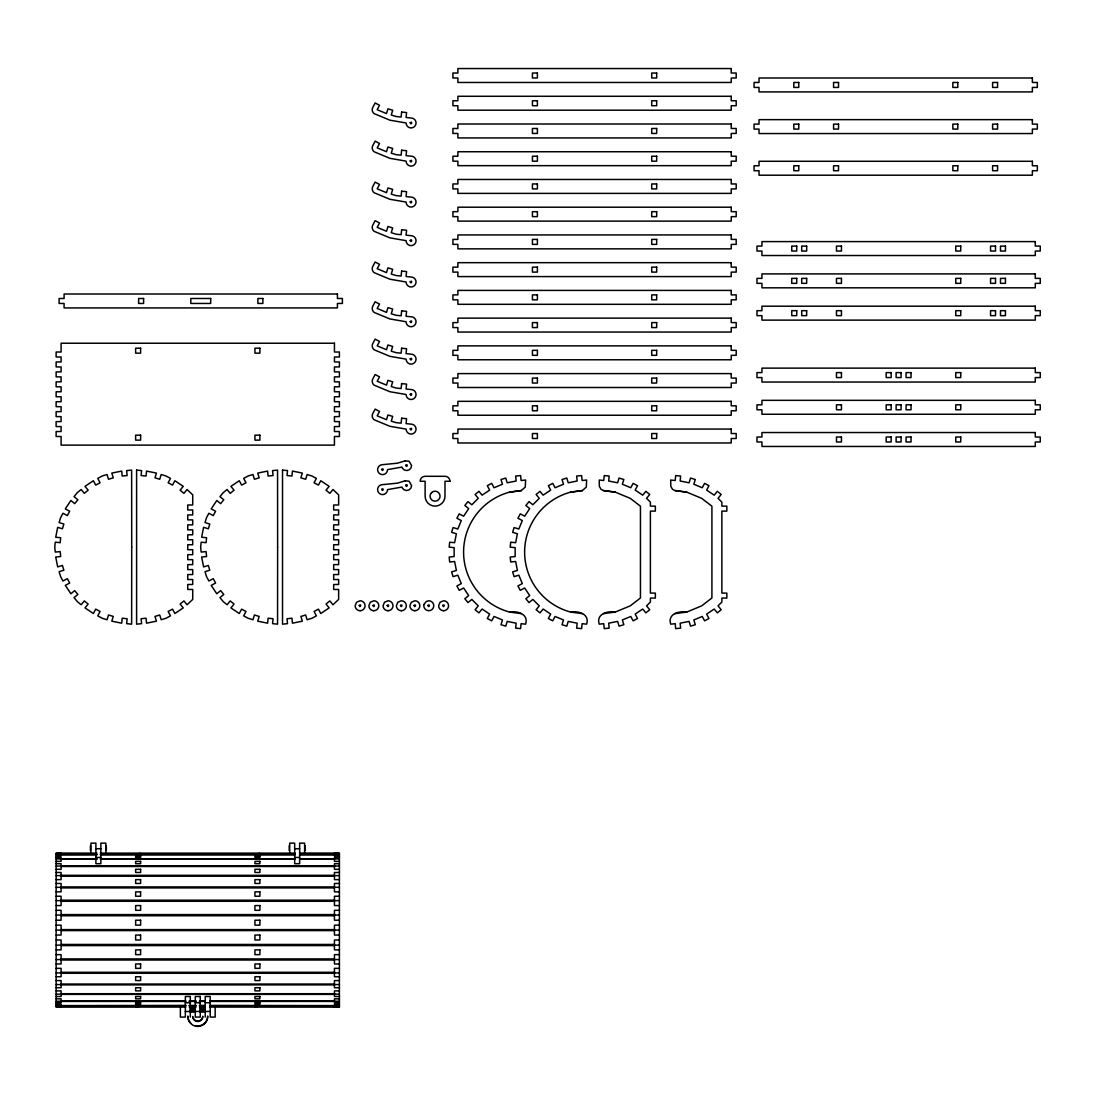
<?xml version="1.0" encoding="UTF-8"?>
<svg xmlns="http://www.w3.org/2000/svg" width="1095" height="1095" viewBox="0 0 1095 1095"><rect width="100%" height="100%" fill="white"/><g stroke="black" fill="none" stroke-linecap="round" stroke-linejoin="round"><path stroke-width="1.5" d="M615.239 612.064L630.214 605.863L640.452 597.993L640.452 506.191L630.214 498.334L615.239 492.134L603.482 490.56L601.059 489.314L599.348 486.385L599.239 480.034L603.742 480.513L604.235 475.572L609.176 476.051L608.683 481.006L617.621 482.799L619.058 478.05L623.821 479.487L622.371 484.25L630.788 487.74L633.129 483.36L637.509 485.701L635.168 490.095L642.724 495.159L645.886 491.326L649.718 494.475L646.57 498.321L650.389 502.153L650.389 506.136L655.357 506.136L655.357 511.105L650.389 511.105L650.389 593.093L655.357 593.093L655.357 598.062L650.389 598.062L650.389 602.045L646.57 605.877L649.718 609.723L645.886 612.871L642.724 609.039L635.168 614.103L637.509 618.497L633.129 620.838L630.788 616.458L622.371 619.948L623.821 624.711L619.058 626.148L617.621 621.399L608.683 623.192L609.176 628.147L604.235 628.626L603.742 623.685L599.239 624.164C595.899 614.117 607.438 610.613 615.239 612.064L603.482 613.638M686.702 612.064L701.676 605.863L711.914 597.993L711.914 506.191L701.676 498.334L686.702 492.134L674.944 490.56L672.522 489.314L670.811 486.385L670.701 480.034L675.204 480.513L675.697 475.572L680.638 476.051L680.159 481.006L689.083 482.799L690.521 478.05L695.284 479.487L693.847 484.25L702.251 487.74L704.591 483.36L708.971 485.701L706.631 490.095L714.2 495.159L717.348 491.326L721.194 494.475L718.033 498.321L721.865 502.153L721.865 506.136L726.834 506.136L726.834 511.105L721.865 511.105L721.865 593.093L726.834 593.093L726.834 598.062L721.865 598.062L721.865 602.045L718.033 605.877L721.194 609.723L717.348 612.871L714.2 609.039L706.631 614.103L708.971 618.497L704.591 620.838L702.251 616.458L693.847 619.948L695.284 624.711L690.521 626.148L689.083 621.399L680.159 623.192L680.638 628.147L675.697 628.626L675.204 623.685L670.701 624.164C667.361 614.117 678.914 610.613 686.702 612.064L674.944 613.638M521.343 490.56L525.285 487.042L525.586 480.034L521.083 480.513L520.59 475.572L515.649 476.051L516.142 481.006L507.204 482.799L505.767 478.05L501.004 479.487L502.454 484.25L494.037 487.74L491.696 483.36L487.316 485.701L489.657 490.095L482.101 495.159L478.939 491.326L475.107 494.475L478.255 498.321L471.836 504.768L467.989 501.62L464.827 505.466L468.674 508.614L463.637 516.197L459.243 513.856L456.902 518.236L461.282 520.577L457.82 528.995L453.07 527.557L451.619 532.321L456.382 533.758L454.617 542.696L449.675 542.203L449.183 547.158L454.138 547.637L454.138 556.561L449.183 557.04L449.675 561.995L454.617 561.502L456.382 570.44L451.619 571.877L453.07 576.641L457.82 575.19L461.282 583.621L456.902 585.962L459.243 590.342L463.637 588.001L468.674 595.584L464.827 598.732L467.989 602.578L471.836 599.43L478.255 605.877L475.107 609.723L478.939 612.871L482.101 609.039L489.657 614.103L487.316 618.497L491.696 620.838L494.037 616.458L502.454 619.948L501.004 624.711L505.767 626.148L507.204 621.399L516.142 623.192L515.649 628.147L520.59 628.626L521.083 623.685L525.586 624.164C528.926 614.117 517.387 610.613 509.586 612.064A62.086 62.086 0 0 1 509.586 492.134L521.343 490.56L509.586 492.134M582.376 490.56L586.318 487.042L586.619 480.034L582.116 480.513L581.623 475.572L576.682 476.051L577.161 481.006L568.237 482.799L566.799 478.05L562.036 479.487L563.487 484.25L555.069 487.74L552.729 483.36L548.349 485.701L550.689 490.095L543.134 495.159L539.972 491.326L536.126 494.475L539.287 498.321L532.854 504.768L529.022 501.62L525.86 505.466L529.706 508.614L524.656 516.197L520.276 513.856L517.935 518.236L522.315 520.577L518.852 528.995L514.089 527.557L512.652 532.321L517.401 533.758L515.649 542.696L510.708 542.203L510.215 547.158L515.156 547.637L515.156 556.561L510.215 557.04L510.708 561.995L515.649 561.502L517.401 570.44L512.652 571.877L514.089 576.641L518.852 575.19L522.315 583.621L517.935 585.962L520.276 590.342L524.656 588.001L529.706 595.584L525.86 598.732L529.022 602.578L532.854 599.43L539.287 605.877L536.126 609.723L539.972 612.871L543.134 609.039L550.689 614.103L548.349 618.497L552.729 620.838L555.069 616.458L563.487 619.948L562.036 624.711L566.799 626.148L568.237 621.399L577.161 623.192L576.682 628.147L581.623 628.626L582.116 623.685L586.619 624.164C589.959 614.117 578.406 610.613 570.618 612.064A62.086 62.086 0 0 1 570.618 492.134L582.376 490.56L570.618 492.134M360.022 610.709L360.104 610.709A4.969 4.969 0 0 0 365.073 605.74A4.969 4.969 0 0 0 360.104 600.772L356.587 602.223L355.136 605.74A4.969 4.969 0 0 0 360.104 610.709M373.737 610.709L373.819 610.709A4.969 4.969 0 0 0 378.788 605.74A4.969 4.969 0 0 0 373.819 600.772L370.302 602.223L368.851 605.74A4.969 4.969 0 0 0 373.819 610.709M387.945 610.709L388.027 610.709A4.969 4.969 0 0 0 392.995 605.74A4.969 4.969 0 0 0 388.027 600.772L384.523 602.223L383.058 605.74A4.969 4.969 0 0 0 388.027 610.709M401.263 610.709L401.345 610.709A4.969 4.969 0 0 0 406.327 605.74A4.969 4.969 0 0 0 401.345 600.772L397.841 602.223L396.376 605.74A4.969 4.969 0 0 0 401.345 610.709M414.786 610.709L414.868 610.709A4.969 4.969 0 0 0 419.837 605.74A4.969 4.969 0 0 0 414.868 600.772L411.35 602.223L409.9 605.74A4.969 4.969 0 0 0 414.868 610.709M443.516 610.709L443.598 610.709A4.969 4.969 0 0 0 448.567 605.74A4.969 4.969 0 0 0 443.598 600.772L440.08 602.223L438.63 605.74A4.969 4.969 0 0 0 443.598 610.709M95.895 848.748L100.863 848.748M294.678 848.748L299.647 848.748M96.976 853.128L56.132 853.073L56.132 1007.14L185.808 1007.071M100.398 853.128L295.144 853.128M299.647 853.073L339.409 853.073L339.409 1007.14L209.734 1007.071M56.132 853.566L61.101 853.073M339.409 853.566L334.44 853.073M56.132 854.059L61.101 854.059L61.101 856.044L56.132 856.044M339.409 854.059L334.44 854.059L334.44 856.044L339.409 856.044M56.132 854.552L96.976 854.497M100.398 854.497L295.144 854.497M300.276 854.497L339.409 854.552M61.101 854.757L96.976 854.757M100.398 854.757L295.144 854.757M300.276 854.757L334.44 854.757M56.132 857.495L61.101 857.495L61.101 861.368L56.132 861.368M95.895 857.453L100.863 857.453M294.678 857.453L299.647 857.453M339.409 857.495L334.44 857.495L334.44 861.368L339.409 861.368M56.132 858.932L96.976 858.795M100.398 858.795L295.144 858.795M300.276 858.795L339.409 858.932M61.101 859.26L96.976 859.26M100.398 859.26L295.144 859.26M300.276 859.26L334.44 859.26M56.132 863.709L61.101 863.709L61.101 869.32L56.132 869.32M339.409 863.709L334.44 863.709L334.44 869.32L339.409 869.32M61.101 865.816L334.44 865.816M56.132 866.049L61.101 866.049M334.44 866.049L339.409 866.049M61.101 866.487L334.44 866.487M56.132 872.482L61.101 872.482L61.101 879.627L56.132 879.627M339.409 872.482L334.44 872.482L334.44 879.627L339.409 879.627M61.101 875.316L334.44 875.316M56.132 875.63L61.101 875.63M334.44 875.63L339.409 875.63M61.101 876.164L334.44 876.164M56.132 883.46L61.101 883.46L61.101 891.864L56.132 891.864M339.409 883.46L334.44 883.46L334.44 891.864L339.409 891.864M61.101 886.923L334.44 886.923M56.132 887.306L61.101 887.306M334.44 887.306L339.409 887.306M61.101 887.908L334.44 887.908M56.132 896.244L61.101 896.244L61.101 905.565L56.132 905.565M339.409 896.244L334.44 896.244L334.44 905.565L339.409 905.565M61.101 900.186L334.44 900.186M56.132 900.624L61.101 900.624M334.44 900.624L339.409 900.624M61.101 901.281L334.44 901.281M56.132 910.315L61.101 910.315L61.101 920.211L56.132 920.211M339.409 910.315L334.44 910.315L334.44 920.211L339.409 920.211M61.101 914.599L334.44 914.599M56.132 915.078L61.101 915.078M334.44 915.078L339.409 915.078M61.101 915.762L334.44 915.762M56.132 925.152L61.101 925.152L61.101 935.048L56.132 935.048M339.409 925.152L334.44 925.152L334.44 935.048L339.409 935.048M61.101 929.614L334.44 929.614M56.132 930.107L339.409 930.107M61.101 930.599L334.44 930.599M56.132 939.989L61.101 939.989L61.101 949.885L56.132 949.885M339.409 939.989L334.44 939.989L334.44 949.885L339.409 949.885M61.101 944.451L334.44 944.451M56.132 945.136L61.101 945.136M334.44 945.136L339.409 945.136M61.101 945.601L334.44 945.601M56.132 954.648L61.101 954.648L61.101 963.97L56.132 963.97M339.409 954.648L334.44 954.648L334.44 963.97L339.409 963.97M61.101 958.919L334.44 958.919M56.132 959.576L61.101 959.576M334.44 959.576L339.409 959.576M61.101 960.014L334.44 960.014M56.132 968.35L61.101 968.35L61.101 976.74L56.132 976.74M339.409 968.35L334.44 968.35L334.44 976.74L339.409 976.74M61.101 972.292L334.44 972.292M56.132 972.894L61.101 972.894M334.44 972.894L339.409 972.894M61.101 973.277L334.44 973.277M56.132 980.586L61.101 980.586L61.101 987.731L56.132 987.731M339.409 980.586L334.44 980.586L334.44 987.731L339.409 987.731M61.101 984.035L334.44 984.035M56.132 984.569L61.101 984.569M334.44 984.569L339.409 984.569M61.101 984.884L334.44 984.884M56.132 990.879L61.101 990.879L61.101 996.491L56.132 996.491M339.409 990.879L334.44 990.879L334.44 996.491L339.409 996.491M61.101 993.712L334.44 993.712M56.132 994.15L61.101 994.15M334.44 994.15L339.409 994.15M61.101 994.383L334.44 994.383M56.132 998.832L61.101 998.832L61.101 1002.719L56.132 1002.719M339.409 998.832L334.44 998.832L334.44 1002.719L339.409 1002.719M61.101 1000.953L185.808 1000.953M189.23 1000.953L196.06 1000.953M199.482 1000.953L204.601 1000.953M209.734 1000.953L334.44 1000.953M56.132 1001.268L61.101 1001.268M334.44 1001.268L339.409 1001.268M61.101 1001.419L185.808 1001.419M189.23 1001.419L196.06 1001.419M199.482 1001.419L204.601 1001.419M209.734 1001.419L334.44 1001.419M185.342 1002.76L190.311 1002.76M195.28 1002.76L200.262 1002.76M205.23 1002.76L210.199 1002.76M56.132 1004.156L61.101 1004.156L61.101 1006.141L56.132 1006.141M339.409 1004.156L334.44 1004.156L334.44 1006.141L339.409 1006.141M56.132 1005.648L185.808 1005.456M189.23 1005.456L196.06 1005.456M199.482 1005.456L204.601 1005.456M209.734 1005.456L339.409 1005.648M61.101 1005.703L185.808 1005.703M189.23 1005.703L196.06 1005.703M199.482 1005.703L204.601 1005.703M209.734 1005.703L334.44 1005.703M56.132 1006.634L61.101 1007.14M339.409 1006.634L334.44 1007.14M189.23 1007.071L196.06 1007.071M199.482 1007.071L205.23 1007.14M190.311 1007.304L195.28 1007.304M200.262 1007.304L205.23 1007.304M190.311 1007.797L195.28 1007.797M200.262 1007.797L205.23 1007.797M190.311 1008.591L195.28 1008.591M200.262 1008.591L205.23 1008.591M190.311 1009.617L195.28 1009.617M200.262 1009.617L205.23 1009.617M190.311 1010.822L195.28 1010.822M200.262 1010.822L205.23 1010.822M185.342 1011.465L190.311 1011.465M195.28 1011.465L200.262 1011.465M205.23 1011.465L210.199 1011.465M190.311 1012.109L195.28 1012.109M200.262 1012.109L205.23 1012.109M686.702 492.134L674.944 490.56M615.239 492.134L603.482 490.56M570.618 612.064L582.376 613.638M509.586 612.064L521.343 613.638M305.122 845.696L305.122 850.473M304.615 854.168L304.615 843.136L299.647 843.136L299.647 863.709L294.678 863.709L294.678 843.136L289.71 843.136L289.71 854.168M289.217 845.696L289.217 850.473M215.167 1006.634L215.167 1017.077L210.199 1017.077L210.199 996.491L205.23 996.491L205.23 1017.077M190.311 1017.077L190.311 996.491L185.342 996.491L185.342 1017.077L180.374 1017.077L180.374 1006.634M106.325 845.696L106.325 850.473M105.832 854.168L105.832 843.136L100.863 843.136L100.863 863.709L95.895 863.709L95.895 843.136L90.926 843.136L90.926 854.168M90.42 845.696L90.42 850.473M202.739 1016.666A4.969 4.941 0 0 1 202.027 1019.116L201.206 1020.129A4.969 4.941 0 0 1 195.197 1020.786L194.185 1019.979A4.969 4.941 0 0 1 192.802 1016.447M202.739 1016.174A4.969 4.941 0 0 1 202.027 1018.637L201.206 1019.637A4.969 4.941 0 0 1 195.197 1020.307L194.185 1019.486A4.969 4.941 0 0 1 192.953 1017.255M207.708 1016.078A9.937 9.896 0 0 1 195.197 1025.632M190.749 1023.072A9.937 9.896 0 0 1 187.834 1016.078M207.708 1016.557A9.937 9.896 0 0 1 197.771 1026.453A9.937 9.896 0 0 1 187.834 1016.557M131.715 547.13L131.633 624.164L126.65 623.657L127.129 618.716L122.188 618.223L121.696 623.178L111.813 621.18L113.264 616.43L108.501 614.979L107.064 619.743L102.3 618.292L97.756 615.869L100.097 611.475L95.717 609.135L93.362 613.515L84.999 607.903L88.148 604.057L84.301 600.909L81.153 604.755L77.307 601.593L74.036 597.61L77.882 594.462L74.72 590.616L70.888 593.764L65.303 585.373L69.683 583.033L67.343 578.653L62.962 580.993L60.608 576.613L59.116 571.672L63.866 570.221L62.429 565.472L57.679 566.909L55.722 557.026L60.677 556.534L60.184 551.593L55.243 552.072L54.75 547.13L55.243 542.189L60.184 542.668L60.677 537.727L55.722 537.234L57.679 527.338L62.429 528.789L63.866 524.026L59.116 522.589L60.608 517.648L62.962 513.268L67.343 515.608L69.683 511.228L65.303 508.888L70.888 500.483L74.72 503.645L77.882 499.799L74.036 496.651L77.307 492.654L81.153 489.506L84.301 493.352L88.148 490.19L84.999 486.358L93.362 480.732L95.717 485.112L100.097 482.772L97.756 478.392L102.3 475.955L107.064 474.518L108.501 479.268L113.264 477.831L111.813 473.081L121.696 471.083L122.188 476.024L127.129 475.545L126.65 470.604L131.633 470.097L131.715 547.13M136.601 470.097L136.601 624.164L141.597 623.657L141.104 618.716L146.059 618.223L146.538 623.178L156.421 621.18L154.984 616.43L159.733 614.979L161.184 619.743L165.934 618.292L170.492 615.869L168.151 611.475L172.531 609.135L174.871 613.515L183.248 607.903L180.086 604.057L183.933 600.909L187.081 604.755L192.72 599.403L192.72 589.466L187.751 589.466L187.751 584.497L192.72 584.497L192.72 579.529L187.751 579.529L187.751 574.56L192.72 574.56L192.72 569.592L187.751 569.592L187.751 564.623L192.72 564.623L192.72 559.654L187.751 559.654L187.751 554.672L192.72 554.672L192.72 549.704L187.751 549.704L187.751 544.735L192.72 544.735L192.72 539.767L187.751 539.767L187.751 534.798L192.72 534.798L192.72 529.829L187.751 529.829L187.751 524.861L192.72 524.861L192.72 519.892L187.751 519.892L187.751 514.924L192.72 514.924L192.72 509.955L187.751 509.955L187.751 504.987L192.72 504.987L192.72 494.844L187.081 489.506L183.933 493.352L180.086 490.19L183.248 486.358L174.871 480.732L172.531 485.112L168.151 482.772L170.492 478.392L165.934 475.955L161.184 474.518L159.733 479.268L154.984 477.831L156.421 473.081L146.538 471.083L146.059 476.024L141.104 475.545L141.597 470.604L136.601 470.097M277.624 547.13L277.555 624.164L272.559 623.657L273.052 618.716L268.097 618.223L267.618 623.178L257.722 621.18L259.173 616.43L254.41 614.979L252.972 619.743L248.223 618.292L243.665 615.869L246.005 611.475L241.625 609.135L239.285 613.515L230.908 607.903L234.056 604.057L230.224 600.909L227.062 604.755L223.229 601.593L219.958 597.61L223.791 594.462L220.642 590.616L216.796 593.764L211.212 585.373L215.592 583.033L213.251 578.653L208.871 580.993L206.531 576.613L205.025 571.672L209.788 570.221L208.337 565.472L203.588 566.909L201.644 557.026L206.585 556.534L206.093 551.593L201.151 552.072L200.659 547.13L201.151 542.189L206.093 542.668L206.585 537.727L201.644 537.234L203.588 527.338L208.337 528.789L209.788 524.026L205.025 522.589L206.531 517.648L208.871 513.268L213.251 515.608L215.592 511.228L211.212 508.888L216.796 500.483L220.642 503.645L223.791 499.799L219.958 496.651L223.229 492.654L227.062 489.506L230.224 493.352L234.056 490.19L230.908 486.358L239.285 480.732L241.625 485.112L246.005 482.772L243.665 478.392L248.223 475.955L252.972 474.518L254.41 479.268L259.173 477.831L257.722 473.081L267.618 471.083L268.097 476.024L273.052 475.545L272.559 470.604L277.555 470.097L277.624 547.13M282.524 470.097L282.524 624.164L287.506 623.657L287.027 618.716L291.968 618.223L292.447 623.178L302.343 621.18L300.892 616.43L305.656 614.979L307.093 619.743L311.856 618.292L316.4 615.869L314.06 611.475L318.44 609.135L320.78 613.515L329.157 607.903L326.009 604.057L329.841 600.909L333.003 604.755L338.642 599.403L338.642 589.466L333.674 589.466L333.674 584.497L338.642 584.497L338.642 579.529L333.674 579.529L333.674 574.56L338.642 574.56L338.642 569.592L333.674 569.592L333.674 564.623L338.642 564.623L338.642 559.654L333.674 559.654L333.674 554.672L338.642 554.672L338.642 549.704L333.674 549.704L333.674 544.735L338.642 544.735L338.642 539.767L333.674 539.767L333.674 534.798L338.642 534.798L338.642 529.829L333.674 529.829L333.674 524.861L338.642 524.861L338.642 519.892L333.674 519.892L333.674 514.924L338.642 514.924L338.642 509.955L333.674 509.955L333.674 504.987L338.642 504.987L338.642 494.844L333.003 489.506L329.841 493.352L326.009 490.19L329.157 486.358L320.78 480.732L318.44 485.112L314.06 482.772L316.4 478.392L311.856 475.955L307.093 474.518L305.656 479.268L300.892 477.831L302.343 473.081L292.447 471.083L291.968 476.024L287.027 475.545L287.506 470.604L282.524 470.097M401.619 112.06L401.14 117.014L396.198 116.522L391.257 115.016L392.694 110.266L387.945 108.816L386.494 113.579L377.186 109.705L379.527 105.312L375.147 102.971L372.806 107.351A4.969 4.969 0 0 0 374.134 113.62L389.916 120.176L406.108 122.968A4.969 4.969 0 0 0 411.077 127.937A4.969 4.969 0 0 0 416.045 122.968A4.969 4.969 0 0 0 411.077 118L406.081 117.493L406.574 112.552L401.619 112.06M401.619 150.234L401.14 155.175L396.198 154.682L391.257 153.19L392.694 148.427L387.945 146.99L386.494 151.74L377.186 147.866L379.527 143.486L375.147 141.145L372.806 145.525A4.969 4.969 0 0 0 374.134 151.794L389.916 158.337L406.108 161.129A4.969 4.969 0 0 0 411.077 166.098A4.969 4.969 0 0 0 416.045 161.129A4.969 4.969 0 0 0 411.077 156.161L406.081 155.668L406.574 150.713L401.619 150.234M401.619 191.187L401.14 196.128L396.198 195.635L391.257 194.143L392.694 189.38L387.945 187.943L386.494 192.693L377.186 188.819L379.527 184.439L375.147 182.098L372.806 186.478A4.969 4.969 0 0 0 374.134 192.734L389.916 199.29L406.108 202.082A4.969 4.969 0 0 0 411.077 207.051A4.969 4.969 0 0 0 416.045 202.082A4.969 4.969 0 0 0 411.077 197.114L406.081 196.621L406.574 191.666L401.619 191.187M401.619 229.745L401.14 234.7L396.198 234.207L391.257 232.701L392.694 227.952L387.945 226.501L386.494 231.264L377.186 227.39L379.527 222.997L375.147 220.656L372.806 225.036A4.969 4.969 0 0 0 374.134 231.305L389.916 237.861L406.108 240.654A4.969 4.969 0 0 0 411.077 245.622A4.969 4.969 0 0 0 416.045 240.654A4.969 4.969 0 0 0 411.077 235.685L406.081 235.179L406.574 230.237L401.619 229.745M401.619 271.095L401.14 276.036L396.198 275.543L391.257 274.051L392.694 269.302L387.945 267.851L386.494 272.614L377.186 268.727L379.527 264.347L375.147 262.006L372.806 266.386A4.969 4.969 0 0 0 374.134 272.655L389.916 279.211L406.108 282.004A4.969 4.969 0 0 0 411.077 286.972A4.969 4.969 0 0 0 416.045 282.004A4.969 4.969 0 0 0 411.077 277.035L406.081 276.529L406.574 271.587L401.619 271.095M401.619 310.857L401.14 315.798L396.198 315.305L391.257 313.813L392.694 309.05L387.945 307.613L386.494 312.362L377.186 308.489L379.527 304.109L375.147 301.768L372.806 306.148A4.969 4.969 0 0 0 374.134 312.417L389.916 318.96L406.108 321.752A4.969 4.969 0 0 0 411.077 326.734A4.969 4.969 0 0 0 416.045 321.752A4.969 4.969 0 0 0 411.077 316.784L406.081 316.291L406.574 311.336L401.619 310.857M401.619 348.224L401.14 353.179L396.198 352.686L391.257 351.18L392.694 346.431L387.945 344.98L386.494 349.743L377.186 345.869L379.527 341.476L375.147 339.135L372.806 343.529A4.969 4.969 0 0 0 374.134 349.784L389.916 356.34L406.108 359.133A4.969 4.969 0 0 0 411.077 364.101A4.969 4.969 0 0 0 416.045 359.133A4.969 4.969 0 0 0 411.077 354.164L406.081 353.658L406.574 348.716L401.619 348.224M401.619 383.606L401.14 388.561L396.198 388.068L391.257 386.562L392.694 381.813L387.945 380.376L386.494 385.125L377.186 381.252L379.527 376.872L375.147 374.517L372.806 378.911A4.969 4.969 0 0 0 374.134 385.166L389.916 391.723L406.108 394.515A4.969 4.969 0 0 0 411.077 399.483A4.969 4.969 0 0 0 416.045 394.515A4.969 4.969 0 0 0 411.077 389.546L406.081 389.04L406.574 384.099L401.619 383.606M401.619 418.208L401.14 423.149L396.198 422.656L391.257 421.164L392.694 416.401L387.945 414.964L386.494 419.713L377.186 415.84L379.527 411.46L375.147 409.119L372.806 413.499A4.969 4.969 0 0 0 374.134 419.755L389.916 426.311L406.108 429.103A4.969 4.969 0 0 0 411.077 434.072A4.969 4.969 0 0 0 416.045 429.103A4.969 4.969 0 0 0 411.077 424.135L406.081 423.642L406.574 418.687L401.619 418.208M381.703 469.413C382.839 472.821 384.331 466.963 381.703 469.413M381.703 489.383C382.839 492.791 384.331 486.946 381.703 489.383M423.984 604.454L423.82 605.74A4.969 4.969 0 0 0 428.788 610.709L428.788 610.709A4.969 4.969 0 0 0 433.757 605.74A4.969 4.969 0 0 0 428.788 600.772L426.297 601.442L423.984 604.454M410.214 122.722C411.268 126.158 412.897 120.34 410.214 122.722M410.214 160.897C411.268 164.318 412.897 158.501 410.214 160.897M410.214 201.85C411.268 205.271 412.897 199.454 410.214 201.85M410.214 240.407C411.268 243.843 412.897 238.026 410.214 240.407M410.214 281.757C411.268 285.193 412.897 279.376 410.214 281.757M410.214 321.519C411.268 324.955 412.897 319.138 410.214 321.519M410.214 358.886C411.268 362.322 412.897 356.505 410.214 358.886M410.214 394.282C411.268 397.704 412.897 391.887 410.214 394.282M410.214 428.87C411.268 432.292 412.897 426.475 410.214 428.87M359.256 605.425C360.036 608.929 362.144 603.277 359.256 605.425M372.984 605.425C373.751 608.929 375.859 603.277 372.984 605.425M405.793 465.279C406.56 468.783 408.668 463.117 405.793 465.279M405.793 485.249C406.56 488.753 408.668 483.1 405.793 485.249M387.192 605.425C387.958 608.929 390.066 603.277 387.192 605.425M400.51 605.425C401.276 608.929 403.384 603.277 400.51 605.425M414.033 605.425C414.8 608.929 416.908 603.277 414.033 605.425M427.94 605.425C428.72 608.929 430.814 603.277 427.94 605.425M442.75 605.425C443.53 608.929 445.624 603.277 442.75 605.425M431.622 492.586L430.814 493.599A4.969 4.969 0 0 0 431.471 499.607L432.484 500.429A4.969 4.969 0 0 0 438.493 499.758L439.314 498.759A4.969 4.969 0 0 0 438.643 492.736L437.63 491.929A4.969 4.969 0 0 0 431.622 492.586M405.342 460.79L397.444 463.185L382.566 464.663A4.969 4.969 0 0 0 377.597 469.632A4.969 4.969 0 0 0 382.566 474.6A4.969 4.969 0 0 0 387.534 469.632L401.92 467.072L402.33 468.071A4.969 4.969 0 0 0 411.597 465.58L409.119 461.282L405.342 460.79M405.342 480.76L397.444 483.155L382.566 484.633A4.969 4.969 0 0 0 377.597 489.616A4.969 4.969 0 0 0 382.566 494.584A4.969 4.969 0 0 0 387.534 489.616L401.92 487.056L402.33 488.055A4.969 4.969 0 0 0 411.597 485.564L409.119 481.266L405.342 480.76M449.963 481.239L444.994 481.266L444.994 496.172A9.937 9.937 0 0 1 435.057 506.109A9.937 9.937 0 0 1 425.12 496.172L425.12 481.266L420.151 481.266A4.969 4.969 0 0 1 425.12 476.298L444.994 476.298A4.969 4.969 0 0 1 449.922 480.623L449.963 481.266M731.227 68.547L457.888 68.547L457.888 73.023L452.919 73.023L452.919 77.991L457.888 77.991L457.888 82.467L731.227 82.467L731.227 77.991L736.196 77.991L736.196 73.023L731.227 73.023L731.227 68.547M537.399 73.023L532.43 73.023L532.43 77.991L537.399 77.991L537.399 73.023M656.685 73.023L651.717 73.023L651.717 77.991L656.685 77.991L656.685 73.023M1032.366 77.991L759.027 77.991L759.027 82.467L754.058 82.467L754.058 87.436L759.027 87.436L759.027 91.912L1032.366 91.912L1032.366 87.436L1037.335 87.436L1037.335 82.467L1032.366 82.467L1032.366 77.991M798.775 82.467L793.807 82.467L793.807 87.436L798.775 87.436L798.775 82.467M838.537 82.467L833.569 82.467L833.569 87.436L838.537 87.436L838.537 82.467M957.81 82.467L952.842 82.467L952.842 87.436L957.81 87.436L957.81 82.467M997.572 82.467L992.604 82.467L992.604 87.436L997.572 87.436L997.572 82.467M731.227 96.278L457.888 96.278L457.888 100.754L452.919 100.754L452.919 105.722L457.888 105.722L457.888 110.198L731.227 110.198L731.227 105.722L736.196 105.722L736.196 100.754L731.227 100.754L731.227 96.278M537.399 100.754L532.43 100.754L532.43 105.722L537.399 105.722L537.399 100.754M656.685 100.754L651.717 100.754L651.717 105.722L656.685 105.722L656.685 100.754M1032.366 119.642L759.027 119.642L759.027 124.118L754.058 124.118L754.058 129.087L759.027 129.087L759.027 133.549L1032.366 133.549L1032.366 129.087L1037.335 129.087L1037.335 124.118L1032.366 124.118L1032.366 119.642M731.227 124.009L457.888 124.009L457.888 128.485L452.919 128.485L452.919 133.453L457.888 133.453L457.888 137.929L731.227 137.929L731.227 133.453L736.196 133.453L736.196 128.485L731.227 128.485L731.227 124.009M798.775 124.118L793.807 124.118L793.807 129.087L798.775 129.087L798.775 124.118M838.537 124.118L833.569 124.118L833.569 129.087L838.537 129.087L838.537 124.118M957.81 124.118L952.842 124.118L952.842 129.087L957.81 129.087L957.81 124.118M997.572 124.118L992.604 124.118L992.604 129.087L997.572 129.087L997.572 124.118M537.399 128.485L532.43 128.485L532.43 133.453L537.399 133.453L537.399 128.485M656.685 128.485L651.717 128.485L651.717 133.453L656.685 133.453L656.685 128.485M731.227 151.74L457.888 151.74L457.888 156.215L452.919 156.215L452.919 161.184L457.888 161.184L457.888 165.66L731.227 165.66L731.227 161.184L736.196 161.184L736.196 156.215L731.227 156.215L731.227 151.74M537.399 156.215L532.43 156.215L532.43 161.184L537.399 161.184L537.399 156.215M656.685 156.215L651.717 156.215L651.717 161.184L656.685 161.184L656.685 156.215M1032.366 161.28L759.027 161.28L759.027 165.756L754.058 165.756L754.058 170.724L759.027 170.724L759.027 175.2L1032.366 175.2L1032.366 170.724L1037.335 170.724L1037.335 165.756L1032.366 165.756L1032.366 161.28M798.775 165.756L793.807 165.756L793.807 170.724L798.775 170.724L798.775 165.756M838.537 165.756L833.569 165.756L833.569 170.724L838.537 170.724L838.537 165.756M957.81 165.756L952.842 165.756L952.842 170.724L957.81 170.724L957.81 165.756M997.572 165.756L992.604 165.756L992.604 170.724L997.572 170.724L997.572 165.756M731.227 179.47L457.888 179.47L457.888 183.946L452.919 183.946L452.919 188.915L457.888 188.915L457.888 193.391L731.227 193.391L731.227 188.915L736.196 188.915L736.196 183.946L731.227 183.946L731.227 179.47M537.399 183.946L532.43 183.946L532.43 188.915L537.399 188.915L537.399 183.946M656.685 183.946L651.717 183.946L651.717 188.915L656.685 188.915L656.685 183.946M731.227 207.201L457.888 207.201L457.888 211.677L452.919 211.677L452.919 216.646L457.888 216.646L457.888 221.122L731.227 221.122L731.227 216.646L736.196 216.646L736.196 211.677L731.227 211.677L731.227 207.201M537.399 211.677L532.43 211.677L532.43 216.646L537.399 216.646L537.399 211.677M656.685 211.677L651.717 211.677L651.717 216.646L656.685 216.646L656.685 211.677M731.227 234.932L457.888 234.932L457.888 239.408L452.919 239.408L452.919 244.377L457.888 244.377L457.888 248.852L731.227 248.852L731.227 244.377L736.196 244.377L736.196 239.408L731.227 239.408L731.227 234.932M537.399 239.408L532.43 239.408L532.43 244.377L537.399 244.377L537.399 239.408M656.685 239.408L651.717 239.408L651.717 244.377L656.685 244.377L656.685 239.408M1035.281 241.598L761.942 241.598L761.942 246.074L756.973 246.074L756.973 251.042L761.942 251.042L761.942 255.518L1035.281 255.518L1035.281 251.042L1040.25 251.042L1040.25 246.074L1035.281 246.074L1035.281 241.598M796.736 246.074L791.753 246.074L791.753 251.042L796.736 251.042L796.736 246.074M806.673 246.074L801.704 246.074L801.704 251.042L806.673 251.042L806.673 246.074M841.453 246.074L836.484 246.074L836.484 251.042L841.453 251.042L841.453 246.074M960.739 246.074L955.757 246.074L955.757 251.042L960.739 251.042L960.739 246.074M995.519 246.074L990.551 246.074L990.551 251.042L995.519 251.042L995.519 246.074M1005.456 246.074L1000.488 246.074L1000.488 251.042L1005.456 251.042L1005.456 246.074M731.227 262.677L457.888 262.677L457.888 267.139L452.919 267.139L452.919 272.108L457.888 272.108L457.888 276.583L731.227 276.583L731.227 272.108L736.196 272.108L736.196 267.139L731.227 267.139L731.227 262.677M537.399 267.139L532.43 267.139L532.43 272.108L537.399 272.108L537.399 267.139M656.685 267.139L651.717 267.139L651.717 272.108L656.685 272.108L656.685 267.139M1035.281 273.901L761.942 273.901L761.942 278.376L756.973 278.376L756.973 283.345L761.942 283.345L761.942 287.821L1035.281 287.821L1035.281 283.345L1040.25 283.345L1040.25 278.376L1035.281 278.376L1035.281 273.901M796.736 278.376L791.753 278.376L791.753 283.345L796.736 283.345L796.736 278.376M806.673 278.376L801.704 278.376L801.704 283.345L806.673 283.345L806.673 278.376M841.453 278.376L836.484 278.376L836.484 283.345L841.453 283.345L841.453 278.376M960.739 278.376L955.757 278.376L955.757 283.345L960.739 283.345L960.739 278.376M995.519 278.376L990.551 278.376L990.551 283.345L995.519 283.345L995.519 278.376M1005.456 278.376L1000.488 278.376L1000.488 283.345L1005.456 283.345L1005.456 278.376M731.227 290.408L457.888 290.408L457.888 294.87L452.919 294.87L452.919 299.838L457.888 299.838L457.888 304.314L731.227 304.314L731.227 299.838L736.196 299.838L736.196 294.87L731.227 294.87L731.227 290.408M337.424 294.007L64.085 294.007L64.085 298.483L59.116 298.483L59.116 303.452L64.085 303.452L64.085 307.928L337.424 307.928L337.424 303.452L342.393 303.452L342.393 298.483L337.424 298.483L337.424 294.007M537.399 294.87L532.43 294.87L532.43 299.838L537.399 299.838L537.399 294.87M656.685 294.87L651.717 294.87L651.717 299.838L656.685 299.838L656.685 294.87M143.596 298.483L138.627 298.483L138.627 303.452L143.596 303.452L143.596 298.483M210.692 298.483L190.817 298.483L190.817 303.452L210.692 303.452L210.692 298.483M262.868 298.483L257.9 298.483L257.9 303.452L262.868 303.452L262.868 298.483M1035.281 306.203L761.942 306.203L761.942 310.679L756.973 310.679L756.973 315.647L761.942 315.647L761.942 320.123L1035.281 320.123L1035.281 315.647L1040.25 315.647L1040.25 310.679L1035.281 310.679L1035.281 306.203M796.736 310.679L791.753 310.679L791.753 315.647L796.736 315.647L796.736 310.679M806.673 310.679L801.704 310.679L801.704 315.647L806.673 315.647L806.673 310.679M841.453 310.679L836.484 310.679L836.484 315.647L841.453 315.647L841.453 310.679M960.739 310.679L955.757 310.679L955.757 315.647L960.739 315.647L960.739 310.679M995.519 310.679L990.551 310.679L990.551 315.647L995.519 315.647L995.519 310.679M1005.456 310.679L1000.488 310.679L1000.488 315.647L1005.456 315.647L1005.456 310.679M731.227 318.139L457.888 318.139L457.888 322.601L452.919 322.601L452.919 327.583L457.888 327.583L457.888 332.045L731.227 332.045L731.227 327.583L736.196 327.583L736.196 322.601L731.227 322.601L731.227 318.139M537.399 322.601L532.43 322.601L532.43 327.583L537.399 327.583L537.399 322.601M656.685 322.601L651.717 322.601L651.717 327.583L656.685 327.583L656.685 322.601M334.44 343.228L61.101 343.228L61.101 352.015L56.132 352.015L56.132 356.984L61.101 356.984L61.101 361.952L56.132 361.952L56.132 366.934L61.101 366.934L61.101 371.903L56.132 371.903L56.132 376.872L61.101 376.872L61.101 381.84L56.132 381.84L56.132 386.809L61.101 386.809L61.101 391.777L56.132 391.777L56.132 396.746L61.101 396.746L61.101 401.714L56.132 401.714L56.132 406.683L61.101 406.683L61.101 411.652L56.132 411.652L56.132 416.62L61.101 416.62L61.101 421.602L56.132 421.602L56.132 426.571L61.101 426.571L61.101 431.539L56.132 431.539L56.132 436.508L61.101 436.508L61.101 445.117L334.44 445.117L334.44 436.508L339.409 436.508L339.409 431.539L334.44 431.539L334.44 426.571L339.409 426.571L339.409 421.602L334.44 421.602L334.44 416.62L339.409 416.62L339.409 411.652L334.44 411.652L334.44 406.683L339.409 406.683L339.409 401.714L334.44 401.714L334.44 396.746L339.409 396.746L339.409 391.777L334.44 391.777L334.44 386.809L339.409 386.809L339.409 381.84L334.44 381.84L334.44 376.872L339.409 376.872L339.409 371.903L334.44 371.903L334.44 366.934L339.409 366.934L339.409 361.952L334.44 361.952L334.44 356.984L339.409 356.984L339.409 352.015L334.44 352.015L334.44 343.228M731.227 345.869L457.888 345.869L457.888 350.332L452.919 350.332L452.919 355.314L457.888 355.314L457.888 359.776L731.227 359.776L731.227 355.314L736.196 355.314L736.196 350.332L731.227 350.332L731.227 345.869M140.612 348.196L135.643 348.196L135.643 353.165L140.612 353.165L140.612 348.196M259.898 348.196L254.93 348.196L254.93 353.165L259.898 353.165L259.898 348.196M537.399 350.332L532.43 350.332L532.43 355.314L537.399 355.314L537.399 350.332M656.685 350.332L651.717 350.332L651.717 355.314L656.685 355.314L656.685 350.332M1035.281 368.125L761.942 368.125L761.942 372.601L756.973 372.601L756.973 377.57L761.942 377.57L761.942 382.046L1035.281 382.046L1035.281 377.57L1040.25 377.57L1040.25 372.601L1035.281 372.601L1035.281 368.125M841.453 372.601L836.484 372.601L836.484 377.57L841.453 377.57L841.453 372.601M891.152 372.601L886.183 372.601L886.183 377.57L891.152 377.57L891.152 372.601M901.089 372.601L896.121 372.601L896.121 377.57L901.089 377.57L901.089 372.601M911.04 372.601L906.071 372.601L906.071 377.57L911.04 377.57L911.04 372.601M960.739 372.601L955.757 372.601L955.757 377.57L960.739 377.57L960.739 372.601M731.227 373.6L457.888 373.6L457.888 378.076L452.919 378.076L452.919 383.045L457.888 383.045L457.888 387.507L731.227 387.507L731.227 383.045L736.196 383.045L736.196 378.076L731.227 378.076L731.227 373.6M537.399 378.076L532.43 378.076L532.43 383.045L537.399 383.045L537.399 378.076M656.685 378.076L651.717 378.076L651.717 383.045L656.685 383.045L656.685 378.076M1035.281 400.332L761.942 400.332L761.942 404.808L756.973 404.808L756.973 409.776L761.942 409.776L761.942 414.252L1035.281 414.252L1035.281 409.776L1040.25 409.776L1040.25 404.808L1035.281 404.808L1035.281 400.332M731.227 401.331L457.888 401.331L457.888 405.807L452.919 405.807L452.919 410.776L457.888 410.776L457.888 415.238L731.227 415.238L731.227 410.776L736.196 410.776L736.196 405.807L731.227 405.807L731.227 401.331M841.453 404.808L836.484 404.808L836.484 409.776L841.453 409.776L841.453 404.808M891.152 404.808L886.183 404.808L886.183 409.776L891.152 409.776L891.152 404.808M901.089 404.808L896.121 404.808L896.121 409.776L901.089 409.776L901.089 404.808M911.04 404.808L906.071 404.808L906.071 409.776L911.04 409.776L911.04 404.808M960.739 404.808L955.757 404.808L955.757 409.776L960.739 409.776L960.739 404.808M537.399 405.807L532.43 405.807L532.43 410.776L537.399 410.776L537.399 405.807M656.685 405.807L651.717 405.807L651.717 410.776L656.685 410.776L656.685 405.807M731.227 429.062L457.888 429.062L457.888 433.538L452.919 433.538L452.919 438.506L457.888 438.506L457.888 442.969L731.227 442.969L731.227 438.506L736.196 438.506L736.196 433.538L731.227 433.538L731.227 429.062M1035.281 432.539L761.942 432.539L761.942 437.014L756.973 437.014L756.973 441.983L761.942 441.983L761.942 446.459L1035.281 446.459L1035.281 441.983L1040.25 441.983L1040.25 437.014L1035.281 437.014L1035.281 432.539M537.399 433.538L532.43 433.538L532.43 438.506L537.399 438.506L537.399 433.538M656.685 433.538L651.717 433.538L651.717 438.506L656.685 438.506L656.685 433.538M140.612 435.167L135.643 435.167L135.643 440.135L140.612 440.135L140.612 435.167M259.898 435.167L254.93 435.167L254.93 440.135L259.898 440.135L259.898 435.167M841.453 437.014L836.484 437.014L836.484 441.983L841.453 441.983L841.453 437.014M891.152 437.014L886.183 437.014L886.183 441.983L891.152 441.983L891.152 437.014M901.089 437.014L896.121 437.014L896.121 441.983L901.089 441.983L901.089 437.014M911.04 437.014L906.071 437.014L906.071 441.983L911.04 441.983L911.04 437.014M960.739 437.014L955.757 437.014L955.757 441.983L960.739 441.983L960.739 437.014M140.612 853.566L135.643 854.059L140.612 853.566M259.898 853.566L254.93 854.059L259.898 853.566M140.612 856.044L135.643 856.044L135.643 857.495L140.612 857.495L140.612 856.044M259.898 856.044L254.93 856.044L254.93 857.495L259.898 857.495L259.898 856.044M140.612 861.368L135.643 861.368L135.643 863.709L140.612 863.709L140.612 861.368M259.898 861.368L254.93 861.368L254.93 863.709L259.898 863.709L259.898 861.368M140.612 869.32L135.643 869.32L135.643 872.482L140.612 872.482L140.612 869.32M259.898 869.32L254.93 869.32L254.93 872.482L259.898 872.482L259.898 869.32M140.612 879.627L135.643 879.627L135.643 883.46L140.612 883.46L140.612 879.627M259.898 879.627L254.93 879.627L254.93 883.46L259.898 883.46L259.898 879.627M140.612 891.864L135.643 891.864L135.643 896.244L140.612 896.244L140.612 891.864M259.898 891.864L254.93 891.864L254.93 896.244L259.898 896.244L259.898 891.864M140.612 905.565L135.643 905.565L135.643 910.315L140.612 910.315L140.612 905.565M259.898 905.565L254.93 905.565L254.93 910.315L259.898 910.315L259.898 905.565M140.612 920.211L135.643 920.211L135.643 925.152L140.612 925.152L140.612 920.211M259.898 920.211L254.93 920.211L254.93 925.152L259.898 925.152L259.898 920.211M140.612 935.048L135.643 935.048L135.643 939.989L140.612 939.989L140.612 935.048M259.898 935.048L254.93 935.048L254.93 939.989L259.898 939.989L259.898 935.048M140.612 949.885L135.643 949.885L135.643 954.648L140.612 954.648L140.612 949.885M259.898 949.885L254.93 949.885L254.93 954.648L259.898 954.648L259.898 949.885M140.612 963.97L135.643 963.97L135.643 968.35L140.612 968.35L140.612 963.97M259.898 963.97L254.93 963.97L254.93 968.35L259.898 968.35L259.898 963.97M140.612 976.74L135.643 976.74L135.643 980.586L140.612 980.586L140.612 976.74M259.898 976.74L254.93 976.74L254.93 980.586L259.898 980.586L259.898 976.74M140.612 987.731L135.643 987.731L135.643 990.879L140.612 990.879L140.612 987.731M259.898 987.731L254.93 987.731L254.93 990.879L259.898 990.879L259.898 987.731M140.612 996.491L135.643 996.491L135.643 998.832L140.612 998.832L140.612 996.491M200.262 996.491L195.28 996.491L195.28 1017.077L200.262 1017.077L200.262 996.491M259.898 996.491L254.93 996.491L254.93 998.832L259.898 998.832L259.898 996.491M140.612 1002.719L135.643 1002.719L135.643 1004.156L140.612 1004.156L140.612 1002.719M259.898 1002.719L254.93 1002.719L254.93 1004.156L259.898 1004.156L259.898 1002.719M140.612 1006.141L135.643 1006.634L140.612 1006.141M259.898 1006.141L254.93 1006.634L259.898 1006.141"/></g></svg>
